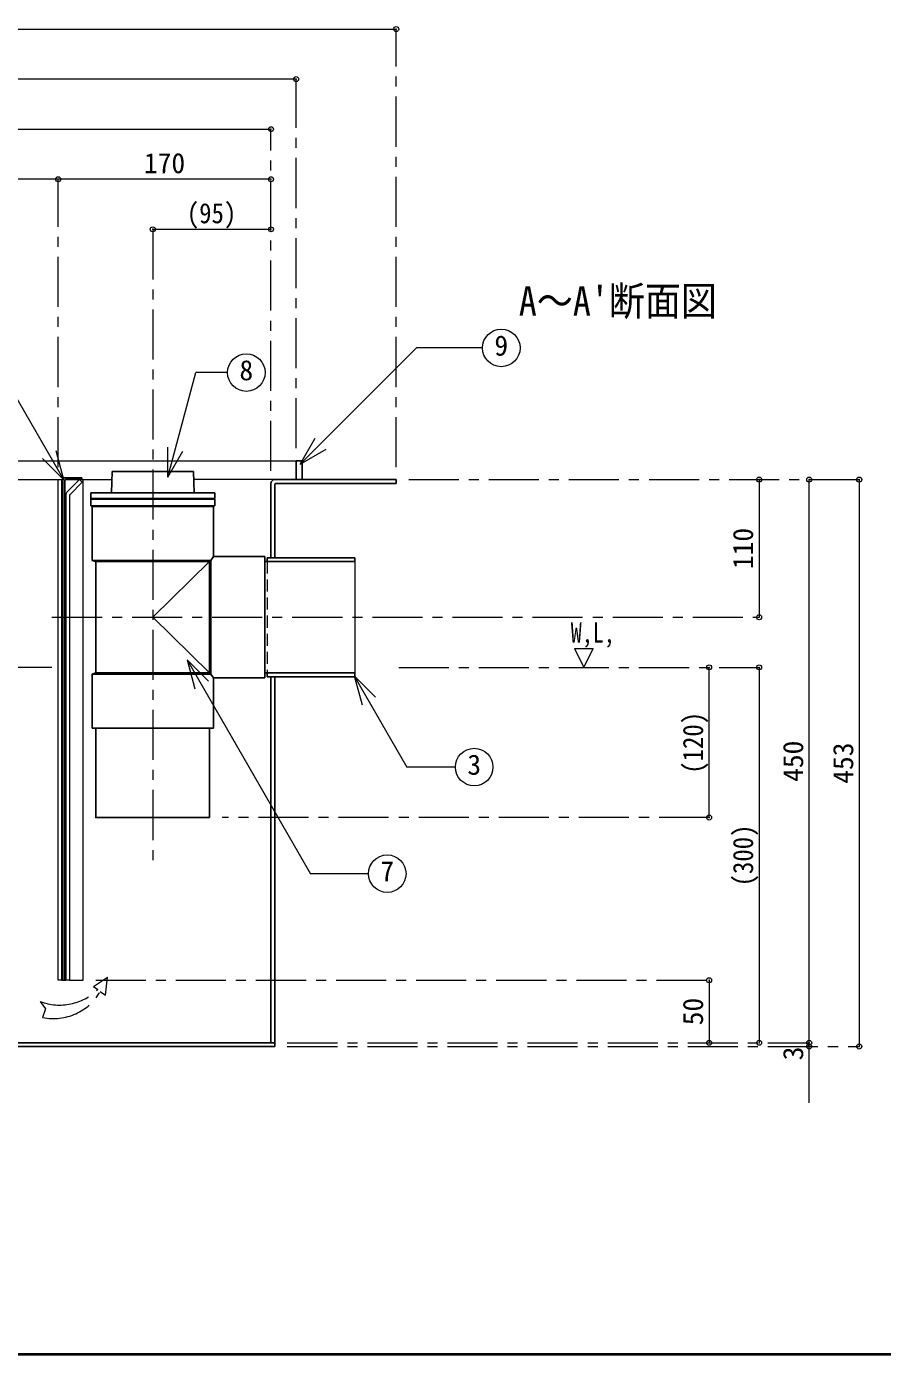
# Model space of a CAD drawing. Units: millimetres at full size, sheet at 1:8. Extents: x -1701 to 1539, y -1061 to 1187.
# Drawn here: x -781 to -97, y -1061 to 0 of the extents above; entities that cross this region are included whole.
import ezdxf
from ezdxf.enums import TextEntityAlignment as Align

# ---------------------------------------------------------------- set-up
doc = ezdxf.new("R2010")
doc.units = ezdxf.units.MM
doc.header["$LTSCALE"] = 8
doc.header["$PDMODE"] = 32
doc.header["$PDSIZE"] = 4
for name, pattern in [('CHAIN1', [8, 5, -1, 1, -1]), ('DASHED1', [1.8, 1.2, -0.6]), ('DOUBLE_CHAIN1', [8.8, 5, -1, 0.6, -0.6, 0.6, -1])]:
    doc.linetypes.add(name, pattern=pattern)
doc.layers.add('0-0_ﾚｲﾔ1', color=4, linetype='Continuous', lineweight=9)
doc.styles.add('ＭＳ ゴシック', font='')
doc.styles.get('ＭＳ ゴシック').set_extended_font_data('MS Gothic')

msp = doc.modelspace()

# ---------------------------------------------------------------- linework, layer by layer
at = {"layer": '0-0_ﾚｲﾔ1'}
for p, q in [((-1285.972, -1.763), (-485.972, -1.763)), ((-565.972, -41.763), (-1205.972, -41.763)), ((-1185.972, -81.763), (-585.972, -81.763)), ((-755.972, -121.763), (-890.972, -121.763)), ((-585.972, -121.763), (-755.972, -121.763)), ((-680.472, -161.763), (-585.972, -161.763)), ((-885.722, -346.763), (-565.972, -346.763)), ((-885.722, -361.763), (-755.972, -361.763)), ((-752.972, -361.763), (-752.222, -361.763)), ((-737.222, -361.763), (-713.164, -361.763)), ((-735.972, -761.763), (-735.972, -361.763)), ((-582.972, -361.763), (-647.781, -361.763)), ((-195.972, -361.763), (-195.972, -471.763)), ((-155.972, -811.763), (-155.972, -361.763)), ((-115.972, -361.763), (-115.972, -814.763)), ((-235.972, -631.763), (-235.972, -511.763)), ((-195.972, -511.763), (-195.972, -811.763)), ((-752.972, -761.763), (-752.222, -761.763)), ((-750.722, -761.763), (-749.972, -761.763)), ((-746.972, -761.763), (-735.972, -761.763)), ((-235.972, -761.763), (-235.972, -811.763)), ((-155.972, -859.763), (-155.972, -811.763))]:
    msp.add_line(p, q, dxfattribs=at)
at = {"layer": '0-0_ﾚｲﾔ1', "linetype": 'CHAIN1'}
for p, q in [((-485.972, -351.763), (-485.972, -1.763)), ((-565.972, -336.763), (-565.972, -41.763)), ((-585.972, -354.763), (-585.972, -81.763)), ((-755.972, -351.763), (-755.972, -121.763)), ((-680.472, -161.763), (-680.472, -666.763)), ((-475.972, -361.763), (-115.972, -361.763)), ((-760.972, -471.763), (-195.972, -471.763)), ((-483.972, -511.763), (-195.972, -511.763)), ((-235.972, -631.763), (-624.972, -631.763)), ((-725.972, -761.763), (-235.972, -761.763)), ((-572.972, -811.763), (-155.972, -811.763)), ((-572.972, -814.763), (-115.972, -814.763))]:
    msp.add_line(p, q, dxfattribs=at)
at = {"layer": '0-0_ﾚｲﾔ1', "color": 7, "lineweight": 18}
for p, q in [((-562.728, -349.535), (-469.74, -256.547)), ((-416.986, -256.547), (-469.74, -256.547)), ((-668.414, -359.876), (-646.007, -276.251)), ((-620.693, -276.251), (-646.007, -276.251)), ((-562.728, -349.535), (-550.728, -328.751)), ((-751.448, -361.866), (-757.659, -338.684)), ((-668.414, -359.876), (-668.414, -335.876)), ((-668.414, -359.876), (-656.414, -339.092)), ((-562.728, -349.535), (-541.943, -337.535)), ((-751.448, -361.866), (-768.418, -344.895)), ((-752.972, -761.763), (-752.972, -361.763)), ((-749.094, -371.885), (-738.972, -361.763)), ((-746.533, -373.567), (-736.851, -363.885)), ((-738.972, -361.763), (-736.851, -363.885)), ((-749.972, -374.006), (-749.972, -761.763)), ((-746.972, -374.627), (-746.972, -761.763)), ((-518.972, -427.263), (-518.972, -516.263)), ((-343.472, -496.763), (-335.972, -511.763)), ((-343.472, -496.763), (-328.472, -496.763)), ((-335.972, -511.763), (-328.472, -496.763)), ((-652.934, -505.772), (-635.963, -522.743)), ((-652.934, -505.772), (-646.722, -528.954)), ((-652.934, -505.772), (-554.288, -676.632)), ((-519.406, -518.548), (-502.435, -535.519)), ((-519.406, -518.548), (-513.194, -541.73)), ((-519.406, -518.548), (-477.324, -591.435)), ((-438.613, -591.435), (-477.324, -591.435)), ((-508.081, -676.632), (-554.288, -676.632)), ((-752.972, -761.763), (-755.972, -761.763)), ((-746.972, -761.763), (-749.972, -761.763))]:
    msp.add_line(p, q, dxfattribs=at)
at = {"layer": '0-0_ﾚｲﾔ1', "color": 5, "lineweight": 25}
for p, q in [((-565.972, -346.763), (-565.972, -361.763)), ((-565.972, -346.763), (-560.972, -346.763)), ((-560.972, -361.763), (-560.972, -346.763)), ((-750.722, -360.263), (-737.222, -360.263)), ((-737.222, -360.263), (-737.222, -361.763)), ((-713.472, -372.263), (-712.972, -355.263)), ((-647.972, -355.263), (-712.972, -355.263)), ((-647.472, -372.263), (-647.972, -355.263)), ((-752.222, -361.763), (-752.222, -761.763)), ((-750.722, -362.513), (-750.722, -761.763)), ((-749.972, -361.763), (-737.222, -361.763)), ((-585.972, -364.763), (-585.972, -424.263)), ((-582.972, -361.763), (-485.972, -361.763)), ((-582.972, -366.263), (-582.972, -424.263)), ((-581.472, -364.763), (-485.972, -364.763)), ((-485.972, -364.763), (-485.972, -361.763)), ((-729.972, -372.263), (-729.972, -376.763)), ((-630.972, -372.263), (-729.972, -372.263)), ((-729.972, -376.763), (-630.972, -376.763)), ((-630.972, -372.263), (-630.972, -376.763)), ((-630.972, -382.763), (-630.972, -377.263)), ((-729.972, -382.763), (-630.972, -382.763)), ((-728.972, -383.263), (-631.972, -383.263)), ((-728.972, -426.263), (-728.972, -383.263)), ((-631.972, -383.263), (-631.972, -423.263)), ((-631.972, -423.263), (-633.972, -426.263)), ((-590.972, -423.263), (-631.972, -423.263)), ((-590.972, -423.263), (-590.972, -520.263)), ((-588.972, -424.263), (-518.972, -424.263)), ((-588.972, -424.263), (-588.972, -427.263)), ((-518.972, -424.263), (-518.972, -427.263)), ((-728.972, -426.263), (-633.972, -426.263)), ((-725.972, -427.263), (-728.972, -426.263)), ((-725.972, -427.263), (-634.972, -427.263)), ((-725.972, -427.263), (-725.972, -516.263)), ((-634.972, -427.263), (-633.972, -426.263)), ((-634.972, -427.263), (-634.972, -516.263)), ((-633.972, -426.263), (-633.972, -517.263)), ((-590.972, -427.263), (-518.972, -427.263)), ((-725.972, -516.263), (-728.972, -517.263)), ((-728.972, -517.263), (-633.972, -517.263)), ((-728.972, -517.263), (-728.972, -560.263)), ((-725.972, -516.263), (-634.972, -516.263)), ((-634.972, -516.263), (-633.972, -517.263)), ((-631.972, -520.263), (-633.972, -517.263)), ((-518.972, -516.263), (-590.972, -516.263)), ((-588.972, -516.263), (-588.972, -519.263)), ((-588.972, -519.263), (-518.972, -519.263)), ((-585.972, -811.763), (-585.972, -519.263)), ((-582.972, -519.263), (-582.972, -814.763)), ((-518.972, -516.263), (-518.972, -519.263)), ((-631.972, -520.263), (-631.972, -560.263)), ((-590.972, -520.263), (-631.972, -520.263)), ((-728.972, -560.263), (-631.972, -560.263)), ((-634.972, -560.263), (-634.972, -631.763)), ((-750.722, -761.763), (-752.222, -761.763)), ((-582.972, -811.763), (-1188.972, -811.763)), ((-582.972, -814.763), (-1188.972, -814.763))]:
    msp.add_line(p, q, dxfattribs=at)
at = {"layer": '0-0_ﾚｲﾔ1', "linetype": 'DASHED1'}
msp.add_line((-588.972, -427.263), (-588.972, -516.263), dxfattribs=at)
at = {"layer": '0-0_ﾚｲﾔ1', "linetype": 'DOUBLE_CHAIN1'}
for p, q in [((-760.972, -511.763), (-1175.972, -511.763)), ((-727.9, -766.857), (-716.723, -759.22)), ((-718.213, -773.564), (-716.723, -759.22)), ((-727.9, -766.857), (-724.431, -769.259)), ((-722.39, -770.672), (-718.213, -773.564))]:
    msp.add_line(p, q, dxfattribs=at)
at = {"layer": '0-0_ﾚｲﾔ1', "color": 1, "lineweight": 40}
msp.add_line((1539.028, -1060.763), (-1700.972, -1060.763), dxfattribs=at)
at = {"layer": '0-0_ﾚｲﾔ1', "color": 7, "lineweight": 18}
for points in [[(-751.448, -361.866), (-800.71, -276.541), (-842.795, -276.541)], [(-755.972, -761.763), (-755.972, -361.763), (-752.972, -361.763)]]:
    msp.add_lwpolyline(points, dxfattribs=at)
at = {"layer": '0-0_ﾚｲﾔ1', "color": 5, "lineweight": 25}
for points in [[(-729.972, -382.763), (-729.972, -377.263), (-630.972, -377.263)], [(-725.972, -560.263), (-725.972, -631.763), (-634.972, -631.763)]]:
    msp.add_lwpolyline(points, dxfattribs=at)
at = {"layer": '0-0_ﾚｲﾔ1'}
msp.add_lwpolyline([(-634.972, -427.263), (-680.472, -471.763), (-634.972, -516.263)], dxfattribs=at)
at = {"layer": '0-0_ﾚｲﾔ1', "linetype": 'DOUBLE_CHAIN1'}
msp.add_lwpolyline([(-770.296, -778.789), (-766.023, -784.651), (-768.456, -791.467)], dxfattribs=at)
at = {"layer": '0-0_ﾚｲﾔ1', "color": 7, "lineweight": 18}
for centre in [(-401.986, -256.547), (-605.693, -276.251), (-423.613, -591.435), (-493.081, -676.632)]:
    msp.add_circle(centre, 15, dxfattribs=at)
at = {"layer": '0-0_ﾚｲﾔ1', "color": 5, "lineweight": 25}
for centre, radius in [((-750.722, -361.763), 1.5), ((-749.972, -362.513), 0.75), ((-582.972, -364.763), 3), ((-581.472, -366.263), 1.5)]:
    msp.add_arc(centre, radius, 90, 180, dxfattribs=at)
at = {"layer": '0-0_ﾚｲﾔ1', "color": 7, "lineweight": 18}
for centre, radius in [((-746.972, -374.006), 3), ((-745.472, -374.627), 1.5)]:
    msp.add_arc(centre, radius, 135, 180, dxfattribs=at)
at = {"layer": '0-0_ﾚｲﾔ1', "linetype": 'DOUBLE_CHAIN1'}
for centre, radius, start, end in [((-754.883, -737.836), 43.758, 249.37581, 314.10079), ((-759.616, -749.628), 42.763, 258.06872, 330.51954)]:
    msp.add_arc(centre, radius, start, end, dxfattribs=at)
at = {"layer": '0-0_ﾚｲﾔ1', "color": 1}
for p in [(-485.972, -1.763), (-565.972, -41.763), (-585.972, -81.763), (-755.972, -121.763), (-585.972, -121.763), (-680.472, -161.763), (-585.972, -161.763), (-195.972, -361.763), (-155.972, -361.763), (-115.972, -361.763), (-195.972, -471.763), (-235.972, -511.763), (-195.972, -511.763), (-235.972, -631.763), (-235.972, -761.763), (-235.972, -811.763), (-195.972, -811.763), (-155.972, -811.763), (-155.972, -814.763), (-115.972, -814.763)]:
    msp.add_point(p, dxfattribs=at)

# ---------------------------------------------------------------- texts
at = {"layer": '0-0_ﾚｲﾔ1', "color": 7, "style": 'ＭＳ ゴシック'}
for s, p in [('170', (-687.472, -121.763)), ('9', (-407.486, -267.547)), ('8', (-611.193, -287.251)), ('3', (-429.113, -602.435)), ('7', (-498.581, -687.632))]:
    msp.add_text(s, height=16.13, dxfattribs=at).set_placement(p, align=Align.BOTTOM_LEFT)
for s, height, width, p in [('(95)', 16.13, 0.9, (-653.222, -161.763)), ("A～A'断面図", 23.46, 0.9, (-387.972, -237.763)), ('W,L,', 16.13, 0.8, (-346.472, -496.763))]:
    msp.add_text(s, height=height, dxfattribs=dict(at, width=width)).set_placement(p, align=Align.BOTTOM_LEFT)
for s, p in [('110', (-195.972, -433.263)), ('450', (-155.972, -603.263)), ('453', (-115.972, -604.763)), ('50', (-235.972, -797.763)), ('3', (-155.972, -825.763))]:
    msp.add_text(s, height=16.13, rotation=90, dxfattribs=at).set_placement(p, align=Align.BOTTOM_LEFT)
at = {"layer": '0-0_ﾚｲﾔ1', "color": 7, "style": 'ＭＳ ゴシック', "width": 0.9}
for s, p in [('(120)', (-235.972, -596.763)), ('(300)', (-195.972, -686.763))]:
    msp.add_text(s, height=16.13, rotation=90, dxfattribs=at).set_placement(p, align=Align.BOTTOM_LEFT)

doc.saveas('drawing.dxf')
